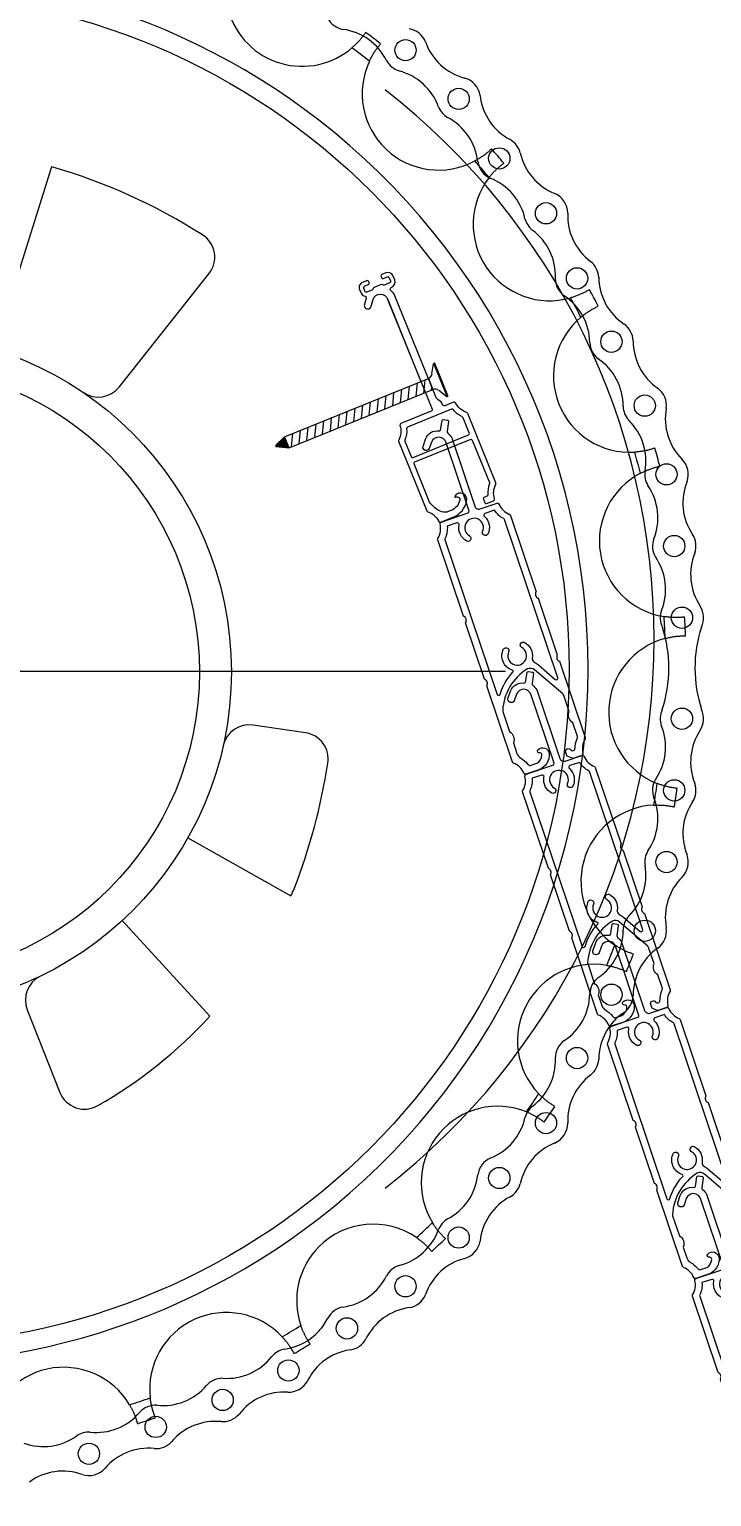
# Model space of a CAD drawing. Header units: millimetres. Extents: x -547695 to 905972, y -1055718 to 167349.
# Drawn here: x -521314.7 to -521186.5, y -1025007.6 to -1024731.8 of the extents above; entities that cross this region are included whole.
import ezdxf
from ezdxf import colors
from ezdxf.entities.mleader import LeaderData, LeaderLine
from ezdxf.math import Vec2, Vec3

# ---------------------------------------------------------------- set-up
doc = ezdxf.new("R2010")
doc.units = ezdxf.units.MM
for name, color, linetype, lineweight in [('A-DIMS', 8, 'Continuous', 9), ('A-EQPM', 127, 'Continuous', 9), ('A-SYMBOLS', 10, 'Continuous', 13)]:
    doc.layers.add(name, color=color, linetype=linetype, lineweight=lineweight)
doc.styles.add('VTK_Arial', font='arial.ttf', dxfattribs={"width": 0.8})

# ---------------------------------------------------------------- blocks, each defined once
blk = doc.blocks.new('ytr')
blk.add_lwpolyline([(-22626.99, 8802.87), (-22604.9, 8802.87, -0.414214), (-22604.6, 8802.57), (-22604.6, 8796.42, 0.391306), (-22604.32, 8796.12, -0.198998), (-22601.86, 8794.87, 0.219572), (-22601.64, 8794.76), (-22587.55, 8794.76, 0.219573), (-22587.32, 8794.87, -0.198989), (-22584.86, 8796.12, 0.391298), (-22584.59, 8796.42), (-22584.59, 8799.05, 0.241509), (-22586.36, 8802.35, 0.870973), (-22588.15, 8800.69, 0.627066), (-22587.87, 8800.76, -0.659606), (-22587.05, 8801.26, -0.237165), (-22585.89, 8799.04), (-22585.89, 8798.44, -0.169286), (-22586.31, 8797.32, -0.156211), (-22588.86, 8795.86), (-22596.62, 8795.86, -0.414213), (-22596.92, 8796.16), (-22596.92, 8807.36, -0.414214), (-22596.62, 8807.66), (-22588.05, 8807.66, -0.180967), (-22587.86, 8807.59, 0.09136), (-22586.04, 8806.51, -0.314579), (-22585.84, 8806.23), (-22585.84, 8805.71, 0.426086), (-22585.57, 8805.43), (-22584.86, 8805.43, 0.403814), (-22584.59, 8805.69), (-22584.59, 8807.11, 0.390725), (-22584.86, 8807.41, -0.198974), (-22587.32, 8808.66, 0.219573), (-22587.55, 8808.76), (-22601.64, 8808.76, 0.219573), (-22601.86, 8808.66, -0.198999), (-22604.32, 8807.41, 0.391306), (-22604.6, 8807.11), (-22604.6, 8805.3, -0.414214), (-22604.9, 8805), (-22605.32, 8805, 0.171473), (-22605.63, 8804.89), (-22606.1, 8804.58, -0.145794), (-22606.75, 8804.37), (-22627.59, 8804.37, 0.081232), (-22628.52, 8804.03, -0.575165), (-22628.97, 8804.29), (-22628.97, 8804.32, 0.412233), (-22630.02, 8805.48), (-22630.92, 8805.48, 0.413697), (-22631.87, 8804.43), (-22631.87, 8803.63, 0.414214), (-22631.57, 8803.33), (-22631.37, 8803.33, 0.414214), (-22631.07, 8803.63), (-22631.07, 8804.38, -0.414214), (-22630.77, 8804.68), (-22630.17, 8804.68, -0.414214), (-22629.87, 8804.38), (-22629.87, 8803.3, -0.267949), (-22630.02, 8803.04, 0.267949), (-22630.17, 8802.78), (-22630.17, 8801.38, 0.267949), (-22630.02, 8801.13, -0.267949), (-22629.87, 8800.87), (-22629.87, 8799.78, -0.414214), (-22630.17, 8799.48), (-22630.77, 8799.48, -0.414214), (-22631.07, 8799.78), (-22631.07, 8800.53, 0.414214), (-22631.37, 8800.83), (-22631.57, 8800.83, 0.414214), (-22631.87, 8800.53), (-22631.87, 8799.68, 0.414214), (-22630.87, 8798.68), (-22630.12, 8798.68, 0.239973), (-22629.29, 8799.15, -0.434226), (-22628.86, 8799.22), (-22627.75, 8798.37, 0.80426), (-22626.98, 8799.42), (-22628.16, 8800.33, -0.726905), (-22627.13, 8802.87), (-22611.19, 8802.87)], format="xyb")
blk.add_lwpolyline([(-22603.26, 8806.53, 0.348491), (-22603.5, 8806.24), (-22603.5, 8797.31, 0.343143), (-22603.27, 8797.02, -0.140923), (-22601.45, 8795.96, 0.204947), (-22601.24, 8795.86), (-22598.12, 8795.86, 0.414214), (-22597.82, 8796.16), (-22597.82, 8807.36, 0.414214), (-22598.12, 8807.66), (-22601.15, 8807.66, 0.201457), (-22601.51, 8807.51, -0.142377)], format="xyb", close=True)
blk = doc.blocks.new('RTHRT')
at = {"linetype": 'Continuous'}
for p, q in [((-23798.92, 8505.48), (-23826.91, 8528.15)), ((-23700.22, 8505.48), (-23682.93, 8519.48)), ((-23808.85, 8488.28), (-23842.24, 8501.09)), ((-23690.29, 8488.28), (-23667.53, 8497.01)), ((-23759.5, 8402.8), (-23764.65, 8370.33)), ((-23739.64, 8402.8), (-23734.54, 8370.64))]:
    blk.add_line(p, q, dxfattribs=at)
at = {"linetype": 'Continuous', "ltscale": 10}
for points in [[(-23785.25, 8518.05, 0.392974), (-23783.73, 8524.68), (-23797.31, 8548.2, 0.445132), (-23804.57, 8549.75, 0.071149), (-23826.88, 8528.12, 0.071149)], [(-23682.93, 8519.48, 0.004977), (-23683.97, 8520.56, 0.052646), (-23703.56, 8535.11, 0.417148), (-23710.43, 8533.31), (-23715.41, 8524.68, 0.392974), (-23713.89, 8518.05)], [(-23842.23, 8501.09, 0.046573), (-23847.89, 8481.5, 0.032054), (-23849.22, 8470.82, 0.431909), (-23844.23, 8465.52), (-23817.89, 8465.52, 0.392974), (-23812.9, 8470.15)], [(-23686.24, 8470.15, 0.392974), (-23681.25, 8465.52), (-23664.58, 8465.52, 0.457265), (-23659.64, 8471.24, 0.076461), (-23667.53, 8497.01, 0.076461)]]:
    blk.add_lwpolyline(points, format="xyb", dxfattribs=at)
at = {"linetype": 'Continuous'}
for points in [[(-23777.22, 8408.36, 0.392974), (-23783.73, 8406.35), (-23795.47, 8386.02, 0.437136), (-23793.29, 8379.01, 0.076029), (-23764.65, 8370.33, 0.076029)], [(-23734.54, 8370.64, 0.046532), (-23716.75, 8375.29, 0.032637), (-23706.19, 8379.98, 0.426244), (-23704.18, 8386.9), (-23715.41, 8406.35, 0.392974), (-23721.92, 8408.36)]]:
    blk.add_lwpolyline(points, format="xyb", dxfattribs=at)
at = {"linetype": 'Continuous', "ltscale": 10}
for radius in [63.5, 57.5]:
    blk.add_circle((-23749.57, 8465.52), radius, dxfattribs=at)
blk = doc.blocks.new('ẺGR')
at = {"linetype": 'Continuous', "xscale": -1, "rotation": 359.5412056856188}
blk.add_blockref('ytr', (-55541.04, -72683.22), dxfattribs=at)
at = {"linetype": 'Continuous', "xscale": -1}
blk.add_blockref('RTHRT', (-56624.62, -72639.46), dxfattribs=at)
blk = doc.blocks.new('sdgfsgsdgaqgf')
at = {"linetype": 'ByBlock', "ltscale": 0.7}
h = blk.add_hatch(dxfattribs=at)
h.set_pattern_fill('ANSI31', color=256, scale=10, angle=90, style=0)
h.set_pattern_definition([(135, (-206.2285, 2994.7956), (-0.88388348, -0.88388348), [])])
h.paths.add_polyline_path([(12263.34, 13195.32), (12265.25, 13194.72), (12273.03, 13219.54), (12271.12, 13220.14)])
h = blk.add_hatch(dxfattribs=at)
h.set_pattern_fill('ANSI31', color=256, style=0)
h.set_pattern_definition([(45, (-206.22851, 2994.79561), (-0.0883883476, 0.0883883476), [])])
h.paths.add_polyline_path([(12265.25, 13194.72), (12263.34, 13195.32), (12263.48, 13193.18), (12263.68, 13193.11)])
for p, q in [((12269.76, 13222.48), (12269.77, 13222.52)), ((12275.45, 13220.64), (12269.76, 13222.42)), ((12270.92, 13221.1), (12269.78, 13222.39)), ((12275.43, 13220.85), (12269.9, 13222.59)), ((12263.34, 13195.32), (12271.12, 13220.14)), ((12265.25, 13194.72), (12273.03, 13219.54)), ((12271.12, 13220.14), (12273.03, 13219.54)), ((12273.75, 13220.22), (12275.41, 13220.62)), ((12275.49, 13220.69), (12275.5, 13220.73)), ((12265.25, 13194.72), (12263.34, 13195.32)), ((12263.34, 13195.32), (12263.48, 13193.18)), ((12263.68, 13193.11), (12265.25, 13194.72))]:
    blk.add_line(p, q, dxfattribs=at)
for centre, radius, start, end in [((12269.85, 13222.45), 0.1, 162.5886, 221.547), ((12269.87, 13222.49), 0.1, 72.5886, 162.5886), ((12270.17, 13220.44), 1, 342.5886, 41.547), ((12273.98, 13219.24), 1, 103.6302, 162.5886), ((12275.39, 13220.72), 0.1, 283.6302, 342.5886), ((12275.4, 13220.76), 0.1, 342.5886, 72.5886)]:
    blk.add_arc(centre, radius, start, end, dxfattribs=at)
blk = doc.blocks.new('MTY')
for points in [[(626.11, -64799.93, -0.090196), (626.15, -64800.14), (626.15, -64804.13, 0.368278), (626.15, -64806.35), (626.15, -64808.48, -0.182607), (625.75, -64809.53, 0.096718), (624.89, -64810.99, -0.176758), (624.55, -64811.41), (623.19, -64811.41, -0.247641), (621.81, -64810.27, -0.460334), (622.04, -64809.75, 0.7323), (622.2, -64809.07, 0.638251), (620.41, -64810.41, 0.326604), (623.25, -64812.71), (625.79, -64812.71, 0.391294), (626.09, -64812.43, -0.198956), (627.34, -64809.98, 0.219541), (627.45, -64809.75), (627.45, -64794.61, -0.461538), (627.45, -64793.31), (627.45, -64782.11, -0.461538), (627.45, -64780.81), (627.45, -64765.67, 0.219541), (627.34, -64765.44, -0.198956), (626.09, -64762.98, 0.391294), (625.79, -64762.71), (620.44, -64762.71, -0.388859), (620.14, -64762.43), (620.14, -64748.91, -0.726905), (622.68, -64747.88), (623.48, -64748.92, 0.894046), (624.47, -64748.17), (623.58, -64747, 0.357314), (620.68, -64746.35, -0.31829), (620.36, -64746.3), (619.5, -64744.69, 0.333118), (619.19, -64744.56), (618.55, -64744.91, 0.4202), (618.45, -64745.23), (619.25, -64746.87, -0.283488), (619.26, -64747.28, 0.119039), (618.84, -64748.35), (618.84, -64761.91, -0.414214), (618.04, -64762.71), (614.7, -64762.71, 0.391294), (614.4, -64762.98, -0.198956), (613.15, -64765.44, 0.219541), (613.05, -64765.67), (613.05, -64780.81, -0.461538), (613.05, -64782.11), (613.05, -64793.31, -0.461538), (613.05, -64794.61), (613.05, -64809.75, 0.219541), (613.15, -64809.98, -0.198942), (614.4, -64812.43, 0.390366), (614.7, -64812.71), (616.48, -64812.71, 0.172119), (616.63, -64812.64), (617.35, -64811.95, 0.171024), (617.4, -64811.83), (617.4, -64811.21, 0.908513), (616.37, -64811.07, -0.468804), (615.6, -64811.23, 0.084333), (614.44, -64809.26, -0.199939), (614.35, -64809.05), (614.35, -64806.35, 0.368278), (614.35, -64804.13), (614.35, -64800.93, -0.132117), (614.43, -64800.62), (617.99, -64794.65, -0.289287), (619.22, -64794.04, -0.243866), (626.11, -64799.93)], [(614.35, -64797.44), (614.35, -64766.06, -0.196067), (614.43, -64765.85, 0.142518), (615.55, -64763.81), (617.47, -64763.81, -0.554704), (617.72, -64764.31, 0.323726), (618.17, -64767.67, 0.91687), (618.95, -64766.89, -2.282982), (621.55, -64766.89, 0.925267), (622.33, -64767.66, 0.32336), (622.77, -64764.32, -0.602267), (623.02, -64763.81), (624.94, -64763.81, 0.142518), (626.06, -64765.85, -0.196067), (626.15, -64766.06), (626.15, -64796.77, -0.734386), (625.6, -64796.94, 0.120007), (622, -64793.74, -0.641171), (622, -64793.37, 0.455001), (622.26, -64789.04, 0.842101), (621.55, -64789.89, -2.282982), (618.95, -64789.89, 0.880595), (618.19, -64789.08, 0.325978), (617.71, -64792.43, -0.340176), (617.55, -64793.29, 0.020475), (617.01, -64794), (614.9, -64797.57, -0.729569), (614.35, -64797.44)]]:
    blk.add_lwpolyline(points, format="xyb")
blk = doc.blocks.new('A$C7db9ddd7')
at = {"layer": 'A-EQPM', "linetype": 'Continuous'}
blk.add_line((-287.29, 5000.02), (-57.29, 5000.02), dxfattribs=at)
at = {"layer": 'A-EQPM', "linetype": 'Continuous', "flags": 128}
for points in [[(-83.54, 5120.04), (-83.63, 5119.9), (-83.72, 5119.77), (-83.81, 5119.64), (-83.91, 5119.52), (-84, 5119.39), (-84.1, 5119.27), (-84.19, 5119.14), (-84.29, 5119.02), (-84.39, 5118.89), (-84.5, 5118.77), (-84.6, 5118.65), (-84.71, 5118.53), (-84.81, 5118.4), (-84.92, 5118.28), (-85.04, 5118.16), (-85.15, 5118.05), (-85.26, 5117.93), (-85.38, 5117.81), (-85.5, 5117.7), (-85.62, 5117.58), (-85.74, 5117.47), (-85.86, 5117.36), (-85.98, 5117.25), (-86.11, 5117.14)], [(-82.83, 5114.65), (-82.76, 5114.8), (-82.69, 5114.95), (-82.61, 5115.09), (-82.53, 5115.24), (-82.46, 5115.39), (-82.38, 5115.53), (-82.3, 5115.67), (-82.21, 5115.82), (-82.13, 5115.96), (-82.04, 5116.1), (-81.96, 5116.23), (-81.87, 5116.37), (-81.78, 5116.5), (-81.69, 5116.64), (-81.6, 5116.77), (-81.51, 5116.9), (-81.41, 5117.03), (-81.32, 5117.16), (-81.22, 5117.28), (-81.13, 5117.41), (-81.03, 5117.53), (-80.93, 5117.65), (-80.83, 5117.77), (-80.73, 5117.89)], [(-59.89, 5098.15), (-60, 5098.04), (-60.12, 5097.94), (-60.24, 5097.83), (-60.35, 5097.73), (-60.47, 5097.62), (-60.59, 5097.52), (-60.71, 5097.42), (-60.84, 5097.32), (-60.96, 5097.22), (-61.09, 5097.12), (-61.22, 5097.03), (-61.35, 5096.93), (-61.48, 5096.83), (-61.61, 5096.74), (-61.75, 5096.65), (-61.88, 5096.56), (-62.02, 5096.47), (-62.16, 5096.38), (-62.3, 5096.29), (-62.44, 5096.2), (-62.58, 5096.12), (-62.73, 5096.04), (-62.87, 5095.96), (-63.02, 5095.88)], [(-60.35, 5092.74), (-60.25, 5092.87), (-60.14, 5093), (-60.04, 5093.13), (-59.93, 5093.25), (-59.82, 5093.38), (-59.72, 5093.5), (-59.61, 5093.63), (-59.5, 5093.75), (-59.38, 5093.87), (-59.27, 5093.98), (-59.16, 5094.1), (-59.04, 5094.21), (-58.93, 5094.33), (-58.81, 5094.44), (-58.69, 5094.55), (-58.57, 5094.65), (-58.45, 5094.76), (-58.33, 5094.86), (-58.21, 5094.97), (-58.09, 5095.07), (-57.97, 5095.17), (-57.85, 5095.26), (-57.72, 5095.36), (-57.6, 5095.46)], [(-41.49, 5071.7), (-41.62, 5071.62), (-41.76, 5071.54), (-41.9, 5071.46), (-42.03, 5071.38), (-42.17, 5071.31), (-42.31, 5071.23), (-42.45, 5071.16), (-42.6, 5071.09), (-42.74, 5071.02), (-42.88, 5070.95), (-43.03, 5070.88), (-43.18, 5070.82), (-43.33, 5070.75), (-43.48, 5070.69), (-43.63, 5070.63), (-43.78, 5070.57), (-43.93, 5070.51), (-44.09, 5070.45), (-44.24, 5070.4), (-44.4, 5070.34), (-44.56, 5070.29), (-44.71, 5070.24), (-44.87, 5070.19), (-45.03, 5070.15)], [(-43.1, 5066.51), (-42.98, 5066.61), (-42.85, 5066.72), (-42.72, 5066.82), (-42.59, 5066.92), (-42.45, 5067.02), (-42.32, 5067.12), (-42.19, 5067.22), (-42.05, 5067.31), (-41.92, 5067.4), (-41.78, 5067.49), (-41.65, 5067.58), (-41.51, 5067.67), (-41.37, 5067.75), (-41.23, 5067.84), (-41.1, 5067.92), (-40.96, 5068), (-40.82, 5068.08), (-40.68, 5068.15), (-40.54, 5068.23), (-40.4, 5068.3), (-40.26, 5068.37), (-40.12, 5068.44), (-39.97, 5068.51), (-39.83, 5068.57)], [(-29.21, 5041.91), (-29.36, 5041.86), (-29.51, 5041.81), (-29.66, 5041.76), (-29.81, 5041.71), (-29.96, 5041.67), (-30.11, 5041.63), (-30.26, 5041.59), (-30.42, 5041.55), (-30.57, 5041.51), (-30.73, 5041.47), (-30.89, 5041.44), (-31.05, 5041.41), (-31.2, 5041.38), (-31.36, 5041.35), (-31.53, 5041.32), (-31.69, 5041.29), (-31.85, 5041.27), (-32.01, 5041.25), (-32.18, 5041.23), (-32.34, 5041.21), (-32.5, 5041.19), (-32.67, 5041.18), (-32.84, 5041.16), (-33, 5041.15)], [(-31.9, 5037.18), (-31.75, 5037.26), (-31.6, 5037.34), (-31.45, 5037.41), (-31.3, 5037.48), (-31.15, 5037.55), (-31, 5037.61), (-30.85, 5037.68), (-30.7, 5037.74), (-30.55, 5037.8), (-30.4, 5037.86), (-30.24, 5037.92), (-30.09, 5037.97), (-29.94, 5038.03), (-29.79, 5038.08), (-29.64, 5038.13), (-29.48, 5038.18), (-29.33, 5038.22), (-29.18, 5038.27), (-29.03, 5038.31), (-28.87, 5038.35), (-28.72, 5038.39), (-28.57, 5038.43), (-28.41, 5038.46), (-28.26, 5038.5)], [(-23.61, 5010.17), (-23.77, 5010.15), (-23.93, 5010.14), (-24.09, 5010.12), (-24.25, 5010.11), (-24.4, 5010.1), (-24.56, 5010.09), (-24.72, 5010.09), (-24.88, 5010.08), (-25.04, 5010.08), (-25.2, 5010.08), (-25.36, 5010.08), (-25.52, 5010.08), (-25.68, 5010.08), (-25.84, 5010.09), (-26.01, 5010.1), (-26.17, 5010.11), (-26.33, 5010.12), (-26.5, 5010.13), (-26.66, 5010.15), (-26.83, 5010.16), (-26.99, 5010.18), (-27.16, 5010.2), (-27.32, 5010.23), (-27.49, 5010.25)], [(-27.26, 5006.14), (-27.1, 5006.18), (-26.94, 5006.22), (-26.78, 5006.26), (-26.62, 5006.3), (-26.45, 5006.33), (-26.29, 5006.36), (-26.13, 5006.4), (-25.97, 5006.42), (-25.81, 5006.45), (-25.65, 5006.48), (-25.49, 5006.5), (-25.33, 5006.52), (-25.17, 5006.54), (-25.01, 5006.56), (-24.85, 5006.57), (-24.69, 5006.59), (-24.53, 5006.6), (-24.37, 5006.61), (-24.21, 5006.62), (-24.06, 5006.63), (-23.9, 5006.63), (-23.74, 5006.64), (-23.58, 5006.64), (-23.42, 5006.64)], [(-24.98, 4977.97), (-25.14, 4977.99), (-25.29, 4978.01), (-25.45, 4978.03), (-25.61, 4978.05), (-25.76, 4978.08), (-25.92, 4978.1), (-26.07, 4978.13), (-26.23, 4978.16), (-26.39, 4978.19), (-26.54, 4978.22), (-26.7, 4978.26), (-26.86, 4978.29), (-27.01, 4978.33), (-27.17, 4978.37), (-27.33, 4978.42), (-27.49, 4978.46), (-27.64, 4978.51), (-27.8, 4978.56), (-27.96, 4978.61), (-28.11, 4978.66), (-28.27, 4978.71), (-28.43, 4978.77), (-28.58, 4978.83), (-28.74, 4978.88)], [(-29.41, 4974.82), (-29.24, 4974.83), (-29.07, 4974.83), (-28.91, 4974.84), (-28.74, 4974.84), (-28.58, 4974.84), (-28.41, 4974.83), (-28.25, 4974.83), (-28.08, 4974.82), (-27.92, 4974.81), (-27.76, 4974.8), (-27.59, 4974.79), (-27.43, 4974.78), (-27.27, 4974.76), (-27.11, 4974.75), (-26.95, 4974.73), (-26.79, 4974.71), (-26.64, 4974.69), (-26.48, 4974.66), (-26.32, 4974.64), (-26.17, 4974.61), (-26.02, 4974.58), (-25.86, 4974.55), (-25.71, 4974.52), (-25.55, 4974.48)], [(-33.23, 4946.82), (-33.38, 4946.87), (-33.53, 4946.93), (-33.68, 4946.98), (-33.83, 4947.04), (-33.97, 4947.09), (-34.12, 4947.15), (-34.27, 4947.21), (-34.41, 4947.27), (-34.56, 4947.34), (-34.7, 4947.4), (-34.85, 4947.47), (-35, 4947.54), (-35.14, 4947.61), (-35.29, 4947.69), (-35.43, 4947.76), (-35.57, 4947.84), (-35.72, 4947.92), (-35.86, 4948), (-36, 4948.08), (-36.15, 4948.17), (-36.29, 4948.25), (-36.43, 4948.34), (-36.57, 4948.43), (-36.71, 4948.52)], [(-38.23, 4944.7), (-38.07, 4944.67), (-37.9, 4944.64), (-37.74, 4944.6), (-37.58, 4944.57), (-37.42, 4944.53), (-37.26, 4944.49), (-37.1, 4944.46), (-36.94, 4944.41), (-36.78, 4944.37), (-36.62, 4944.33), (-36.47, 4944.28), (-36.31, 4944.23), (-36.16, 4944.18), (-36.01, 4944.13), (-35.86, 4944.08), (-35.71, 4944.02), (-35.56, 4943.97), (-35.41, 4943.91), (-35.26, 4943.85), (-35.12, 4943.79), (-34.97, 4943.73), (-34.83, 4943.67), (-34.68, 4943.6), (-34.54, 4943.54)], [(-47.98, 4918.18), (-48.12, 4918.26), (-48.26, 4918.34), (-48.39, 4918.43), (-48.52, 4918.51), (-48.65, 4918.6), (-48.78, 4918.69), (-48.91, 4918.78), (-49.04, 4918.87), (-49.17, 4918.96), (-49.3, 4919.06), (-49.43, 4919.16), (-49.56, 4919.26), (-49.68, 4919.36), (-49.81, 4919.46), (-49.93, 4919.56), (-50.06, 4919.67), (-50.18, 4919.78), (-50.3, 4919.89), (-50.42, 4920), (-50.55, 4920.11), (-50.66, 4920.23), (-50.78, 4920.34), (-50.9, 4920.46), (-51.02, 4920.58)], [(-53.33, 4917.17), (-53.17, 4917.11), (-53.02, 4917.04), (-52.87, 4916.98), (-52.72, 4916.91), (-52.57, 4916.84), (-52.42, 4916.77), (-52.27, 4916.69), (-52.13, 4916.62), (-51.98, 4916.54), (-51.84, 4916.47), (-51.7, 4916.39), (-51.55, 4916.31), (-51.42, 4916.23), (-51.28, 4916.14), (-51.14, 4916.06), (-51.01, 4915.97), (-50.87, 4915.89), (-50.74, 4915.8), (-50.61, 4915.71), (-50.48, 4915.62), (-50.35, 4915.53), (-50.22, 4915.44), (-50.1, 4915.34), (-49.97, 4915.25)], [(-68.55, 4893.37), (-68.67, 4893.48), (-68.78, 4893.59), (-68.89, 4893.7), (-69.01, 4893.81), (-69.11, 4893.93), (-69.22, 4894.04), (-69.33, 4894.16), (-69.44, 4894.27), (-69.54, 4894.39), (-69.65, 4894.51), (-69.75, 4894.64), (-69.86, 4894.76), (-69.96, 4894.89), (-70.06, 4895.02), (-70.16, 4895.14), (-70.26, 4895.28), (-70.35, 4895.41), (-70.45, 4895.54), (-70.54, 4895.68), (-70.64, 4895.81), (-70.73, 4895.95), (-70.82, 4896.09), (-70.91, 4896.23), (-71, 4896.37)], [(-73.99, 4893.54), (-73.85, 4893.44), (-73.71, 4893.35), (-73.58, 4893.25), (-73.45, 4893.15), (-73.32, 4893.05), (-73.19, 4892.95), (-73.06, 4892.84), (-72.93, 4892.74), (-72.81, 4892.63), (-72.68, 4892.53), (-72.56, 4892.42), (-72.44, 4892.31), (-72.32, 4892.2), (-72.21, 4892.09), (-72.09, 4891.98), (-71.98, 4891.87), (-71.86, 4891.76), (-71.75, 4891.64), (-71.65, 4891.53), (-71.54, 4891.41), (-71.43, 4891.3), (-71.33, 4891.18), (-71.22, 4891.06), (-71.12, 4890.94)], [(-94.39, 4874.21), (-94.46, 4874.32), (-94.52, 4874.43), (-94.59, 4874.54), (-94.65, 4874.65), (-94.71, 4874.76), (-94.77, 4874.87), (-94.83, 4874.99), (-94.89, 4875.1), (-94.95, 4875.21), (-95.01, 4875.33), (-95.06, 4875.44), (-95.12, 4875.56), (-95.18, 4875.68), (-95.23, 4875.8), (-95.28, 4875.92), (-95.33, 4876.04), (-95.39, 4876.16), (-95.44, 4876.28), (-95.49, 4876.4), (-95.53, 4876.52), (-95.58, 4876.65), (-95.63, 4876.77), (-95.67, 4876.9), (-95.72, 4877.02)], [(-99.24, 4874.9), (-99.17, 4874.82), (-99.09, 4874.73), (-99.02, 4874.65), (-98.94, 4874.57), (-98.87, 4874.48), (-98.8, 4874.4), (-98.72, 4874.31), (-98.65, 4874.23), (-98.58, 4874.14), (-98.51, 4874.05), (-98.44, 4873.97), (-98.38, 4873.88), (-98.31, 4873.79), (-98.24, 4873.7), (-98.18, 4873.61), (-98.11, 4873.53), (-98.05, 4873.44), (-97.98, 4873.35), (-97.92, 4873.26), (-97.86, 4873.17), (-97.8, 4873.08), (-97.74, 4872.99), (-97.68, 4872.9), (-97.62, 4872.81)], [(-97.62, 4872.81), (-97.59, 4872.76), (-97.57, 4872.72), (-97.54, 4872.68), (-97.51, 4872.63), (-97.49, 4872.59), (-97.46, 4872.55), (-97.43, 4872.5), (-97.41, 4872.46), (-97.38, 4872.41), (-97.35, 4872.37), (-97.33, 4872.33), (-97.3, 4872.28), (-97.28, 4872.24), (-97.25, 4872.19), (-97.23, 4872.15), (-97.2, 4872.1), (-97.18, 4872.06), (-97.15, 4872.01), (-97.13, 4871.97), (-97.1, 4871.92), (-97.08, 4871.88), (-97.05, 4871.83), (-97.03, 4871.79), (-97.01, 4871.74)], [(-93.97, 4873.56), (-93.99, 4873.59), (-94.01, 4873.62), (-94.03, 4873.65), (-94.05, 4873.67), (-94.06, 4873.7), (-94.08, 4873.73), (-94.1, 4873.75), (-94.12, 4873.78), (-94.14, 4873.81), (-94.15, 4873.83), (-94.17, 4873.86), (-94.19, 4873.89), (-94.21, 4873.92), (-94.22, 4873.94), (-94.24, 4873.97), (-94.26, 4874), (-94.28, 4874.02), (-94.29, 4874.05), (-94.31, 4874.08), (-94.33, 4874.11), (-94.34, 4874.13), (-94.36, 4874.16), (-94.38, 4874.19), (-94.39, 4874.21)], [(-127.92, 4862.12), (-127.86, 4862.03), (-127.81, 4861.94), (-127.76, 4861.84), (-127.7, 4861.75), (-127.65, 4861.66), (-127.6, 4861.56), (-127.55, 4861.47), (-127.5, 4861.37), (-127.46, 4861.28), (-127.41, 4861.18), (-127.36, 4861.09), (-127.31, 4860.99), (-127.27, 4860.9), (-127.23, 4860.8), (-127.18, 4860.71), (-127.14, 4860.61), (-127.1, 4860.52), (-127.06, 4860.42), (-127.01, 4860.32), (-126.98, 4860.23), (-126.94, 4860.13), (-126.9, 4860.03), (-126.86, 4859.94), (-126.82, 4859.84)], [(-123.77, 4861.97), (-123.78, 4862.03), (-123.79, 4862.09), (-123.81, 4862.15), (-123.82, 4862.21), (-123.83, 4862.27), (-123.84, 4862.33), (-123.86, 4862.39), (-123.87, 4862.46), (-123.88, 4862.52), (-123.89, 4862.58), (-123.9, 4862.64), (-123.91, 4862.7), (-123.92, 4862.76), (-123.93, 4862.82), (-123.94, 4862.88), (-123.95, 4862.94), (-123.96, 4863.01), (-123.97, 4863.07), (-123.98, 4863.13), (-123.98, 4863.19), (-123.99, 4863.25), (-124, 4863.31), (-124.01, 4863.38), (-124.02, 4863.44)], [(-123.06, 4859.69), (-123.09, 4859.78), (-123.13, 4859.87), (-123.17, 4859.97), (-123.2, 4860.06), (-123.24, 4860.15), (-123.27, 4860.24), (-123.3, 4860.34), (-123.33, 4860.43), (-123.37, 4860.52), (-123.4, 4860.62), (-123.43, 4860.71), (-123.46, 4860.8), (-123.49, 4860.9), (-123.51, 4861), (-123.54, 4861.09), (-123.57, 4861.19), (-123.6, 4861.28), (-123.62, 4861.38), (-123.65, 4861.48), (-123.67, 4861.58), (-123.7, 4861.68), (-123.72, 4861.77), (-123.75, 4861.87), (-123.77, 4861.97)], [(-126.82, 4859.84), (-126.8, 4859.79), (-126.78, 4859.74), (-126.77, 4859.68), (-126.75, 4859.63), (-126.73, 4859.58), (-126.71, 4859.52), (-126.69, 4859.47), (-126.67, 4859.42), (-126.65, 4859.36), (-126.64, 4859.31), (-126.62, 4859.26), (-126.6, 4859.2), (-126.58, 4859.15), (-126.57, 4859.1), (-126.55, 4859.04), (-126.53, 4858.99), (-126.52, 4858.94), (-126.5, 4858.88), (-126.49, 4858.83), (-126.47, 4858.78), (-126.46, 4858.72), (-126.44, 4858.67), (-126.43, 4858.61), (-126.41, 4858.56)]]:
    blk.add_lwpolyline(points, dxfattribs=at)
at = {"layer": 'A-EQPM', "linetype": 'Continuous'}
for centre, radius in [((-172.31, 5000.34), 127), ((-76.05, 5116.7), 2), ((-66.06, 5107.55), 2), ((-58.43, 5096.35), 2), ((-49.65, 5086.04), 2), ((-43.82, 5073.81), 2), ((-37.35, 5061.91), 2), ((-31.09, 5049.9), 2), ((-27.01, 5036.98), 2), ((-25.56, 5023.51), 2), ((-24.11, 5010.04), 2), ((-24.11, 4991.06), 2), ((-25.56, 4977.59), 2), ((-27.01, 4964.12), 2), ((-31.09, 4951.2), 2), ((-37.35, 4939.19), 2), ((-43.82, 4927.28), 2), ((-49.65, 4915.06), 2), ((-58.43, 4904.74), 2), ((-66.06, 4893.55), 2), ((-76.05, 4884.4), 2), ((-87.05, 4876.48), 2), ((-98.05, 4868.57), 2), ((-110.41, 4863.03), 2), ((-122.98, 4857.97), 2), ((-135.54, 4852.91), 2)]:
    blk.add_circle(centre, radius, dxfattribs=at)
for centre, radius, start, end in [((-172.31, 5000.34), 130.56, 52.2111, 146.3577), ((-95.48, 5128.03), 14.37, 167.212, 282.745), ((-87.05, 5124.61), 4.08, 208.2553, 259.3181), ((-89.23, 5109.99), 10.71, 26.4936, 82.3508), ((-172.31, 5000.34), 149.02, 52.0785, 53.4388), ((-76.05, 5116.7), 4.08, 22.4571, 80.259), ((-62.19, 5121.82), 10.71, 199.4244, 255.2816), ((-95.48, 5128.03), 14.37, 282.745, 310.7191), ((-172.31, 5000.34), 145.17, 51.9459, 53.5714), ((-69.83, 5108.53), 14.37, 154.7982, 298.3053), ((-76.05, 5116.7), 4.08, 208.2553, 252.579), ((-79.94, 5102.43), 10.71, 19.7545, 75.6117), ((-66.06, 5107.55), 4.08, 9.2103, 73.5199), ((-159.9, 5006.04), 130.56, 307.7889, 52.2111), ((-51.39, 5109.35), 10.71, 186.1776, 242.0348), ((-66.06, 5107.55), 4.08, 201.5162, 239.3321), ((-172.31, 5000.34), 130.56, 307.7889, 52.2111), ((-73.11, 5094.55), 10.71, 6.5077, 62.3649), ((-58.43, 5096.35), 4.08, 15.3508, 60.2731), ((-172.31, 5000.34), 149.02, 39.6647, 41.025), ((-44.04, 5099.72), 10.71, 192.3181, 248.1753), ((-172.31, 5000.34), 145.17, 39.5321, 41.1576), ((-58.43, 5096.35), 4.08, 188.2694, 245.4726), ((-48.97, 5083.97), 14.37, 142.3844, 285.8915), ((-64.05, 5082.68), 10.71, 12.6482, 68.5054), ((-49.65, 5086.04), 4.08, 0.4603, 66.4136), ((-49.65, 5086.04), 4.08, 194.4099, 230.5821), ((-34.87, 5085.59), 10.71, 177.4275, 233.2848), ((-58.59, 5074.27), 10.71, 357.7576, 53.6149), ((-43.82, 5073.81), 4.08, 3.4603, 51.5231), ((-29.03, 5074.14), 10.71, 180.4275, 236.2848), ((-43.82, 5073.81), 4.08, 179.5194, 233.5821), ((-172.31, 5000.34), 149.02, 27.2509, 28.6112), ((-52.13, 5061.59), 10.71, 0.7576, 56.6149), ((-172.31, 5000.34), 145.17, 27.1183, 28.7438), ((-33.87, 5055.5), 14.37, 129.9706, 273.4777), ((-37.35, 5061.91), 4.08, 2.4603, 54.5231), ((-37.35, 5061.91), 4.08, 182.5194, 232.5821), ((-22.56, 5061.98), 10.71, 179.4275, 235.2848), ((-45.87, 5049.83), 10.71, 359.7576, 55.6149), ((-31.09, 5049.9), 4.08, 352.4603, 53.5231), ((-31.09, 5049.9), 4.08, 181.5194, 222.5821), ((-16.52, 5047.4), 10.71, 169.4275, 225.2848), ((-41.58, 5039.48), 10.71, 349.7576, 45.6149), ((-172.31, 5000.34), 145.17, 14.7045, 16.33), ((-172.31, 5000.34), 149.02, 14.8371, 16.1974), ((-27.01, 5036.98), 4.08, 341.0754, 43.5231), ((-25.25, 5024.45), 14.37, 117.5568, 261.0639), ((-27.01, 5036.98), 4.08, 171.5194, 211.1973), ((-13.22, 5031.65), 10.71, 158.0427, 213.8999), ((-39.35, 5028.84), 10.71, 338.3728, 34.23), ((-25.56, 5023.51), 4.08, 160.1345, 211.1973), ((-25.56, 5023.51), 4.08, 341.0754, 32.1382), ((-11.77, 5018.18), 10.71, 158.0427, 213.8999), ((-37.9, 5015.37), 10.71, 338.3728, 34.23), ((-24.11, 5010.04), 4.08, 160.1345, 206.0018), ((-24.11, 5010.04), 4.08, 333.9982, 32.1382), ((-51.13, 5000.56), 24.58, 341.5651, 18.2208), ((-172.31, 5000.34), 145.17, 2.2907, 3.9162), ((-172.31, 5000.34), 149.02, 2.4233, 3.7836), ((2.91, 5000.56), 24.58, 161.7792, 198.4349), ((-23.51, 4992.27), 14.37, 105.143, 248.6501), ((-24.11, 4991.06), 4.08, 154.9391, 199.8655), ((-24.11, 4991.06), 4.08, 327.8618, 25.0609), ((-37.9, 4985.73), 10.71, 325.77, 21.6272), ((-11.77, 4982.92), 10.71, 146.1001, 201.9573), ((-25.56, 4977.59), 4.08, 148.8027, 199.8655), ((-172.31, 5000.34), 145.17, 349.8769, 351.5024), ((-172.31, 5000.34), 149.02, 350.0095, 351.3698), ((-25.56, 4977.59), 4.08, 327.8618, 18.9246), ((-28.72, 4960.47), 14.37, 92.7292, 236.2363), ((-39.35, 4972.26), 10.71, 325.77, 21.6272), ((-13.22, 4969.45), 10.71, 146.1001, 201.9573), ((-27.01, 4964.12), 4.08, 148.8027, 188.4806), ((-27.01, 4964.12), 4.08, 316.4769, 18.9246), ((-41.58, 4961.61), 10.71, 314.3851, 10.2424), ((-16.52, 4953.7), 10.71, 134.7152, 190.5725), ((-31.09, 4951.2), 4.08, 137.4179, 178.4806), ((-45.87, 4951.26), 10.71, 304.3851, 0.2424), ((-31.09, 4951.2), 4.08, 306.4769, 7.5397), ((-172.31, 5000.34), 145.17, 337.4631, 339.0886), ((-22.56, 4939.12), 10.71, 124.7152, 180.5725), ((-40.65, 4930.53), 14.37, 80.3154, 223.8225), ((-172.31, 5000.34), 149.02, 337.5957, 338.956), ((-37.35, 4939.19), 4.08, 127.4179, 177.4806), ((-52.13, 4939.51), 10.71, 303.3851, 359.2424), ((-37.35, 4939.19), 4.08, 305.4769, 357.5397), ((-29.03, 4926.96), 10.71, 123.7152, 179.5725), ((-43.82, 4927.28), 4.08, 126.4179, 180.4806), ((-172.31, 5000.34), 130.56, 213.6423, 307.7889), ((-58.59, 4926.83), 10.71, 306.3851, 2.2424), ((-43.82, 4927.28), 4.08, 308.4769, 356.5397), ((-34.87, 4915.5), 10.71, 126.7152, 182.5725), ((-172.31, 5000.34), 145.17, 325.0493, 326.6748), ((-58.73, 4903.86), 14.37, 67.9016, 211.4087), ((-49.65, 4915.06), 4.08, 129.4179, 165.5901), ((-172.31, 5000.34), 149.02, 325.1819, 326.5422), ((-64.05, 4918.42), 10.71, 291.4946, 347.3518), ((-49.65, 4915.06), 4.08, 293.5864, 359.5397), ((-44.04, 4901.38), 10.71, 111.8247, 167.6819), ((-58.43, 4904.74), 4.08, 114.5274, 171.7306), ((-73.11, 4906.54), 10.71, 297.6351, 353.4923), ((-58.43, 4904.74), 4.08, 299.7269, 344.6492), ((-51.39, 4891.74), 10.71, 117.9652, 173.8224), ((-82.13, 4881.7), 14.37, 55.4878, 135.1407), ((-79.94, 4898.66), 10.71, 284.3883, 340.2455), ((-172.31, 5000.34), 145.17, 312.6355, 314.261), ((-66.06, 4893.55), 4.08, 120.6679, 158.4838), ((-172.31, 5000.34), 149.02, 312.7681, 314.1284), ((-66.06, 4893.55), 4.08, 286.4801, 350.7897), ((-82.13, 4881.7), 14.37, 135.1407, 198.9949), ((-62.19, 4879.28), 10.71, 104.7184, 160.5756), ((-76.05, 4884.4), 4.08, 107.421, 151.7447), ((-89.23, 4891.11), 10.71, 277.6492, 333.5064), ((-76.05, 4884.4), 4.08, 279.741, 337.5429), ((-109.74, 4865.09), 14.37, 43.074, 186.5811), ((-100.23, 4883.19), 10.71, 317.6575, 333.5064), ((-87.05, 4876.48), 4.08, 100.6819, 151.7447), ((-73.88, 4869.77), 10.71, 97.9793, 153.8365), ((-172.31, 5000.34), 145.17, 300.2218, 301.8472), ((-100.23, 4883.19), 10.71, 277.6492, 317.6575), ((-98.05, 4868.57), 4.08, 100.6819, 140.1533), ((-172.31, 5000.34), 149.02, 300.3543, 301.7146), ((-87.05, 4876.48), 4.08, 279.741, 330.8037), ((-109.61, 4877.79), 10.71, 266.0577, 321.915), ((-84.87, 4861.86), 10.71, 97.9793, 134.0255), ((-140.28, 4854.8), 14.37, 30.6602, 174.1673), ((-110.41, 4863.03), 4.08, 89.0905, 137.9221), ((-84.87, 4861.86), 10.71, 134.0255, 153.8365), ((-121.6, 4872.69), 10.71, 263.8266, 319.6838), ((-98.85, 4853.81), 10.71, 86.3878, 142.2451), ((-98.05, 4868.57), 4.08, 268.1496, 330.8037), ((-172.31, 5000.34), 145.17, 287.808, 289.4334), ((-122.98, 4857.97), 4.08, 86.8593, 137.9221), ((-134.17, 4867.63), 10.71, 263.8266, 319.6838), ((-172.31, 5000.34), 149.02, 287.9405, 289.3008), ((-111.79, 4848.3), 10.71, 84.1567, 140.0139), ((-110.41, 4863.03), 4.08, 265.9184, 319.2123), ((-144.09, 4864.98), 10.71, 249.9147, 305.7719), ((-135.54, 4852.91), 4.08, 86.8593, 124.0102), ((-124.36, 4843.25), 10.71, 84.1567, 140.0139), ((-122.98, 4857.97), 4.08, 265.9184, 316.9811), ((-140.42, 4838.95), 10.71, 70.2448, 126.102), ((-135.54, 4852.91), 4.08, 252.0065, 316.9811)]:
    blk.add_arc(centre, radius, start, end, dxfattribs=at)
at = {"layer": 'A-EQPM', "linetype": 'Continuous', "xscale": -1}
for name, p, rotation in [('ẺGR', (47393.58, 59189.82, 0), 291.5994200161974), ('MTY', (-20143.78, 66604.13, 0), 18.61009160388944), ('MTY', (-20127.82, 66556.75, 0), 18.61009160388944), ('MTY', (-20111.87, 66509.36, 0), 18.61009160388944), ('MTY', (-20095.91, 66461.97, 0), 18.61009160388944)]:
    blk.add_blockref(name, p, dxfattribs=dict(at, rotation=rotation))
at = {"layer": 'A-EQPM', "linetype": 'Continuous', "xscale": 1.12, "yscale": 1.12, "zscale": 1.12, "rotation": 309.4695668026021}
blk.add_blockref('sdgfsgsdgaqgf', (-20238.27, 6252.53, 0), dxfattribs=at)

msp = doc.modelspace()

# ---------------------------------------------------------------- block references
at = {"layer": 'A-DIMS', "ltscale": 5}
msp.add_blockref('A$C7db9ddd7', (-521168.02, -1029852.43), dxfattribs=at)

# ---------------------------------------------------------------- leaders
at = {"layer": 'A-SYMBOLS'}
ml = msp.add_multileader_mtext('Standard', dxfattribs=at)
ml.set_content('TRỤC CỬA', color=7, style='VTK_Arial')
ml.set_leader_properties()
ml.build(insert=Vec2(0, 0))
ml.multileader.update_dxf_attribs({"text_top_attachment_type": 0, "text_bottom_attachment_type": 0, "arrow_head_size": 80, "scale": 40})
ctx = ml.context
ctx.base_point, ctx.scale, ctx.char_height, ctx.arrow_head_size, ctx.landing_gap_size, ctx.plane_origin = Vec3(-525347.98, -1024579.25), 40, 100, 80, 80, Vec3(-526281.7, -1024724.36)
notes = []
notes.append((ctx, [(0, (1, 1, 0), (-525420.52, -1024579.25), (1, 0), 72.54, [(0, [(-525627.77, -1025043.89)], 256, [])])]))
ctx.mtext.insert, ctx.mtext.width, ctx.mtext.flow_direction = Vec3(-525267.98, -1024518.16), 760.1634, 5
ml = msp.add_multileader_mtext('Standard', dxfattribs=at)
ml.set_content('MẶT BÍCH', color=7, style='VTK_Arial')
ml.set_leader_properties()
ml.build(insert=Vec2(0, 0))
ml.multileader.update_dxf_attribs({"text_top_attachment_type": 0, "text_bottom_attachment_type": 0, "arrow_head_size": 80, "scale": 40})
ctx = ml.context
ctx.base_point, ctx.scale, ctx.char_height, ctx.arrow_head_size, ctx.landing_gap_size, ctx.plane_origin = Vec3(-523202.24, -1024579.25), 40, 100, 80, 80, Vec3(-525468.04, -1024724.36)
notes.append((ctx, [(0, (1, 1, 0), (-523274.77, -1024579.25), (1, 0), 72.54, [(0, [(-523395.77, -1024846.9)], 256, [])])]))
ctx.mtext.insert, ctx.mtext.width, ctx.mtext.flow_direction = Vec3(-523122.24, -1024518.16), 760.1634, 5
ml = msp.add_multileader_mtext('Standard', dxfattribs=at)
ml.set_content('ĐỘNG CƠ', color=7, style='VTK_Arial')
ml.set_leader_properties()
ml.build(insert=Vec2(0, 0))
ml.multileader.update_dxf_attribs({"text_top_attachment_type": 0, "text_bottom_attachment_type": 0, "arrow_head_size": 80, "scale": 40})
ctx = ml.context
ctx.base_point, ctx.scale, ctx.char_height, ctx.arrow_head_size, ctx.landing_gap_size, ctx.plane_origin = Vec3(-523199.42, -1025053.9), 40, 100, 80, 80, Vec3(-525181.72, -1025196.55)
notes.append((ctx, [(0, (1, 1, 0), (-523271.96, -1025053.9), (1, 0), 72.54, [(0, [(-523538.68, -1025053.9)], 256, [])])]))
ctx.mtext.insert, ctx.mtext.width, ctx.mtext.flow_direction = Vec3(-523119.42, -1024992.82), 760.1634, 5
for ctx, leaders in notes:
    for number, flags, end, landing, length, lines in leaders:
        leader = LeaderData()
        leader.index, (leader.has_last_leader_line, leader.has_dogleg_vector, leader.attachment_direction) = number, flags
        leader.last_leader_point, leader.dogleg_vector, leader.dogleg_length = Vec3(end), Vec3(landing), length
        for number, points, colour, breaks in lines:
            line = LeaderLine()
            line.index, line.vertices, line.color, line.breaks = number, Vec3.list(points), colors.encode_raw_color(colour), breaks
            leader.lines.append(line)
        ctx.leaders.append(leader)

doc.saveas('drawing.dxf')
